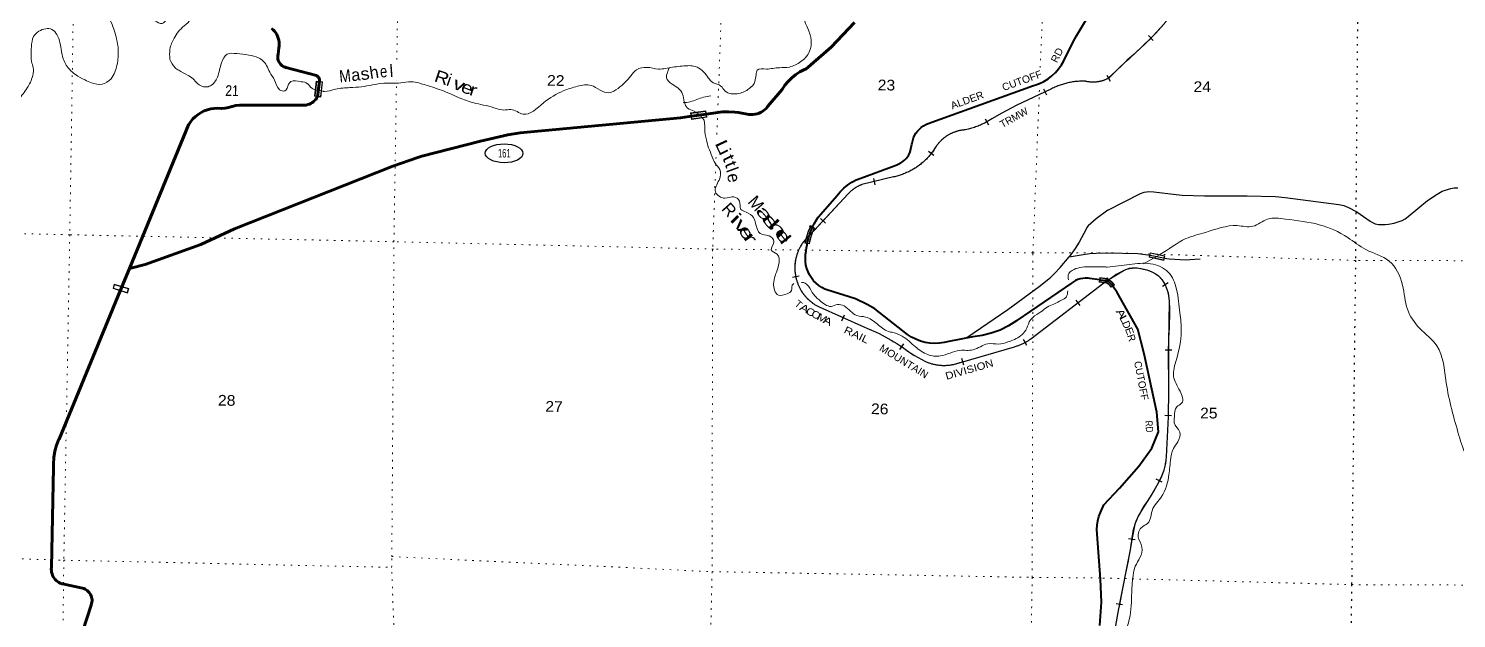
# Model space of a CAD drawing. Header units: feet. Extents: x -518066 to -250644, y -364975 to -177792.
# Drawn here: x -331735 to -308339, y -242172 to -232508 of the extents above; entities that cross this region are included whole.
import ezdxf
from ezdxf.enums import TextEntityAlignment as Align

# ---------------------------------------------------------------- set-up
doc = ezdxf.new("R2010")
doc.units = ezdxf.units.FT
doc.header["$LTSCALE"] = 80
doc.header["$PDMODE"] = 32
doc.header["$PDSIZE"] = 40
doc.linetypes.add('DOTTED', pattern=[1.5, 0.3, -1.2])
for name, color, linetype, lineweight in [('17', 7, 'Continuous', 25), ('23', 7, 'Continuous', 70), ('26', 7, 'Continuous', 40), ('29', 7, 'Continuous', 25), ('31', 7, 'Continuous', 13), ('34', 7, 'Continuous', 25), ('39', 7, 'Continuous', 13), ('41', 7, 'Continuous', 13), ('59', 7, 'Continuous', 13), ('6', 7, 'DOTTED', 25), ('61', 7, 'Continuous', 13), ('7', 7, 'DOTTED', 13)]:
    doc.layers.add(name, color=color, linetype=linetype, lineweight=lineweight)
doc.layers.add('27', color=7, linetype='Continuous')

msp = doc.modelspace()

# ---------------------------------------------------------------- linework, layer by layer
at = {"layer": '17'}
msp.add_ellipse((-323942.8, -234551.9), major_axis=(-309.24, 1), ratio=0.500121, dxfattribs=at)
at = {"layer": '23'}
for points in [[(-330082.76, -236439.75), (-330061.74, -236434.34), (-329822.53, -236372.78), (-328911.4, -236044.15), (-328358.85, -235789.81), (-325765.16, -234763.11), (-325358.68, -234620.07), (-325288.5, -234600.11), (-324332.46, -234350.59), (-323882, -234248.46), (-323681.62, -234218.67), (-321050.81, -233968.98), (-320911.56, -233950.82), (-320629.92, -233910.83), (-320365.8, -233874.77), (-320264.56, -233869.75), (-320163.34, -233875.34), (-320104.44, -233883.54), (-319933.95, -233914.29), (-319899.5, -233917.08), (-319864.93, -233916.26), (-319830.65, -233911.82), (-319797.01, -233903.83), (-319764.39, -233892.36), (-319733.16, -233877.55), (-319703.64, -233859.56), (-319676.16, -233838.57), (-319651.03, -233814.83), (-319628.51, -233788.6), (-319621.86, -233779.66), (-319388.33, -233506), (-319342.52, -233436.72), (-319289.71, -233372.62), (-319230.49, -233314.38), (-319165.52, -233262.66), (-319095.49, -233218.01), (-319021.17, -233180.92), (-319001.18, -233172.55), (-318582.06, -232812.42), (-318202.87, -232410.45)], [(-330082.76, -236439.75), (-329113.35, -234087.64), (-329109.19, -234080.45), (-329077.87, -234033.13), (-329041.77, -233989.34), (-329001.29, -233949.57), (-328956.88, -233914.24), (-328909.02, -233883.75), (-328858.23, -233858.43), (-328805.07, -233838.56), (-328750.13, -233824.35), (-328694, -233815.96), (-328637.3, -233813.49), (-328580.66, -233816.96), (-328569.23, -233816.63), (-328513.46, -233811.48), (-328458.52, -233800.53), (-328399.28, -233782.11), (-328338.45, -233769.98), (-328278.19, -233764.34), (-327329.58, -233764.16), (-327307.01, -233765.2), (-327235.23, -233763.89), (-327210.13, -233763.43), (-327185.23, -233760.43), (-327183.71, -233760.24), (-327158.26, -233754.39), (-327133.56, -233745.92), (-327109.88, -233734.91), (-327087.49, -233721.48), (-327066.62, -233705.79), (-327047.5, -233688), (-327030.35, -233668.32), (-327015.35, -233646.94), (-327008.01, -233634.51), (-327003.89, -233627.29), (-327002.67, -233624.12), (-326967.59, -233371.71), (-326966.83, -233362.37), (-326967.05, -233352.99), (-326968.25, -233343.69), (-326970.41, -233334.57), (-326973.52, -233325.72), (-326977.53, -233317.24), (-326982.41, -233309.24), (-326988.1, -233301.78), (-326994.54, -233294.96), (-327001.65, -233288.85), (-327009.37, -233283.52), (-327017.59, -233279.02), (-327519.14, -233146.82), (-327532.11, -233142.79), (-327549.34, -233135.68), (-327565.73, -233126.81), (-327581.11, -233116.27), (-327595.29, -233104.18), (-327608.14, -233090.67), (-327619.51, -233075.9), (-327629.27, -233060.02), (-327637.31, -233043.21), (-327643.56, -233025.64), (-327647.93, -233007.52), (-327650.38, -232989.05), (-327650.9, -232970.41), (-327649.46, -232951.83), (-327646.08, -232933.5), (-327636.19, -232823.04), (-327631.31, -232794.62), (-327628.96, -232761.94), (-327630.04, -232729.2), (-327634.54, -232696.75), (-327642.4, -232664.94), (-327653.55, -232634.13), (-327667.85, -232604.66), (-327685.16, -232576.84), (-327705.28, -232550.99), (-327727.99, -232527.38), (-327753.05, -232506.27)], [(-330915.29, -242595.81), (-330709.73, -241955.61), (-330707.42, -241949.68), (-330700.96, -241929.05), (-330696.69, -241907.86), (-330694.66, -241886.35), (-330694.88, -241864.73), (-330697.37, -241843.26), (-330702.09, -241822.17), (-330708.98, -241801.69), (-330717.98, -241782.03), (-330728.98, -241763.43), (-330741.87, -241746.08), (-330756.5, -241730.17), (-330772.72, -241715.88), (-330790.34, -241703.36), (-330809.17, -241692.75), (-330829.01, -241684.17), (-330849.63, -241677.71), (-331179.79, -241607.83), (-331189.98, -241604.61), (-331214.58, -241594.8), (-331238.02, -241582.47), (-331260.04, -241567.76), (-331280.41, -241550.82), (-331298.89, -241531.86), (-331315.29, -241511.06), (-331329.42, -241488.66), (-331341.14, -241464.91), (-331350.31, -241440.06), (-331356.83, -241414.39), (-331360.64, -241388.18), (-331361.68, -241361.72), (-331359.95, -241335.29), (-331324.26, -239692.59), (-331325.24, -239643.55), (-331319.25, -239538.09), (-331302.28, -239433.83), (-331274.49, -239331.91), (-331236.21, -239233.46), (-331234.2, -239233.49), (-330233.55, -236805.61), (-330082.76, -236439.75)]]:
    msp.add_lwpolyline(points, dxfattribs=at)
at = {"layer": '26'}
for p, q in [((-318887.68, -235760.07), (-318867.78, -235719.04)), ((-314186.85, -236626.34), (-314064.22, -236633.91))]:
    msp.add_line(p, q, dxfattribs=at)
for points in [[(-318799.06, -235599.63), (-318794.23, -235594.15), (-318489.93, -235248.79), (-318488.73, -235247.11), (-318437.08, -235182.52), (-318378.96, -235123.69), (-318315.01, -235071.26), (-318245.93, -235025.79), (-318172.47, -234987.8), (-318095.45, -234957.7), (-317535.29, -234749.11), (-317510.69, -234739.95), (-317485.29, -234729.85), (-317476.81, -234726.48), (-317443.37, -234709.03), (-317411.94, -234688.19), (-317382.86, -234664.17), (-317356.44, -234637.24), (-317332.99, -234607.71), (-317312.76, -234575.88), (-317295.96, -234542.11), (-317282.78, -234506.77), (-317260.77, -234402.43), (-317258.03, -234383.72), (-317248.56, -234341.44), (-317234.72, -234300.39), (-317216.66, -234261.01), (-317194.59, -234223.73), (-317168.74, -234188.97), (-317139.4, -234157.1), (-317106.89, -234128.46), (-317071.56, -234103.39), (-317033.81, -234082.14), (-316994.04, -234064.96), (-315270.6, -233440.07), (-315245.04, -233433.1), (-315170.03, -233406.89), (-315098.17, -233372.98), (-315030.24, -233331.75), (-314967, -233283.65), (-314909.13, -233229.19), (-314857.27, -233168.99), (-314811.99, -233103.7), (-314773.78, -233034.03), (-314618.01, -232726.88), (-314565.87, -232625.16), (-314401.09, -232353.29)], [(-318975.29, -236030.67), (-318957.08, -235948.4), (-318936.68, -235883.45), (-318887.68, -235760.07)], [(-318867.78, -235719.04), (-318863.4, -235710.01), (-318860.67, -235705.33)], [(-318860.67, -235705.33), (-318825.01, -235644.15), (-318799.06, -235599.63)], [(-318993.09, -236151.53), (-318985.86, -236102.69), (-318978.55, -236053.4), (-318975.29, -236030.67)], [(-314186.85, -236626.34), (-314346.62, -236603.48), (-314371.72, -236599.89), (-314396.62, -236598.81), (-314422.38, -236598.37), (-314462.97, -236601.94), (-314502.96, -236609.73), (-314541.92, -236621.65), (-314579.42, -236637.59), (-314615.05, -236657.35), (-314648.42, -236680.74), (-315542.31, -237293.34), (-315547.17, -237296.79), (-315677.39, -237379.07), (-315815.51, -237447.28), (-315959.99, -237500.69), (-316109.27, -237538.7), (-316261.7, -237560.9), (-316656.5, -237632.74), (-316731.07, -237651.91), (-316809.31, -237663.61), (-316888.34, -237667.07), (-316967.3, -237662.24), (-317045.33, -237649.19), (-317121.56, -237628.05), (-317195.17, -237599.06), (-317265.34, -237562.54), (-317331.31, -237518.88), (-317866.48, -237101.63), (-317991.52, -237028.22), (-318183, -236937.44), (-318656.45, -236790.74), (-318687.03, -236777.62), (-318738.22, -236750.45), (-318786.3, -236718.09), (-318830.73, -236680.87), (-318871.03, -236639.22), (-318906.75, -236593.58), (-318937.51, -236544.46), (-318962.96, -236492.4), (-318982.83, -236437.95), (-318996.9, -236381.73), (-319005.02, -236324.35), (-319007.09, -236266.43), (-319003.1, -236208.61), (-318993.29, -236152.69), (-318993.09, -236151.53)], [(-314114.77, -240308.51), (-313861.47, -240037.09), (-313541.48, -239678.41), (-313332.21, -239383.32), (-313222.37, -239117.16), (-313249.97, -238790.2), (-313454.06, -237836.03), (-313558.82, -237432.39), (-313899.17, -236831.25), (-313971.16, -236729.22), (-313987.13, -236705.39), (-314016.37, -236672.08), (-314039.65, -236650.95), (-314064.22, -236633.91)], [(-314182.25, -242288.18), (-314156.09, -241908.47), (-314169.77, -241528.11), (-314225.6, -240789), (-314225.73, -240787.91), (-314230.19, -240716.08), (-314227.12, -240644.18), (-314216.56, -240572.99), (-314198.61, -240503.3), (-314173.47, -240435.87), (-314114.77, -240308.51)]]:
    msp.add_lwpolyline(points, dxfattribs=at)
at = {"layer": '29'}
msp.add_line((-316359.92, -237571.01), (-315689.82, -237109.85), dxfattribs=at)
for points in [[(-314048.28, -235482.1), (-313518.27, -235208.48), (-313454.07, -235190.13), (-313381.71, -235179.93), (-313298.14, -235184.01), (-312931.27, -235224.79), (-312830.39, -235234.99), (-312466.57, -235249.26), (-311765.43, -235249.26), (-311305.83, -235257.42), (-311145.82, -235273.73), (-310265.33, -235387.92), (-310181.77, -235408.31), (-310109.41, -235436.86), (-309971.83, -235510.27), (-309753.75, -235665.24), (-309715.02, -235685.63), (-309670.18, -235706.02), (-309617.19, -235716.22), (-309564.2, -235720.3), (-309505.09, -235720.3), (-309450.06, -235714.18), (-309358.34, -235695.83), (-309291.08, -235673.4), (-309227.9, -235650.97), (-309181.02, -235624.46), (-309130.07, -235585.71), (-308814.15, -235322.67), (-308656.19, -235218.67), (-308570.58, -235173.81), (-308488.04, -235143.22), (-308429.95, -235126.91), (-308374.92, -235118.75), (-308317.85, -235114.67)], [(-314048.28, -235482.1), (-314242.13, -235624.42), (-314330.88, -235702.88), (-314370.61, -235741.08), (-314392.28, -235766.89), (-314401.05, -235781.35), (-314444.39, -235863.94), (-314522.82, -236008.48), (-314586.8, -236111.72), (-314684.43, -236250.32)], [(-315689.82, -237109.85), (-315178.61, -236733.22), (-314992.87, -236584.56), (-314922.7, -236522.61), (-314829.82, -236421.44), (-314684.43, -236250.32)], [(-314684.43, -236250.32), (-314455.23, -236208.76), (-314386.6, -236197.41), (-314343.26, -236192.24), (-314242.65, -236186.05), (-314057.96, -236179.64)], [(-314057.97, -236179.64), (-313559.02, -236194.38), (-313434.69, -236208.66), (-313359.28, -236218.85), (-313166.16, -236260.66), (-313113.17, -236271.87), (-313085.66, -236275.95), (-313043.36, -236280.03), (-312772.28, -236294.3), (-312707.06, -236292.26), (-312539.93, -236277.99)]]:
    msp.add_lwpolyline(points, dxfattribs=at)
at = {"layer": '31'}
for p, q in [((-313359.31, -236179.68), (-313115.02, -236232.79)), ((-313115.02, -236232.79), (-313130.95, -236306.08))]:
    msp.add_line(p, q, dxfattribs=at)
msp.add_lwpolyline([(-313130.95, -236306.08), (-313375.24, -236252.97), (-313359.31, -236179.68)], dxfattribs=at)
msp.add_lwpolyline([(-313353.19, -236189.19), (-313124.53, -236238.9), (-313137.06, -236296.56), (-313365.72, -236246.85)], close=True, dxfattribs=at)
at = {"layer": '34'}
for p, q in [((-313306.43, -232703.03), (-313383.99, -232624.17)), ((-314064.88, -233271.85), (-314010.4, -233368.11)), ((-315103.04, -233494.69), (-315056.18, -233594.88)), ((-316058.43, -233987.9), (-316004.76, -234084.61)), ((-316986.53, -234515.85), (-316899.85, -234584.55)), ((-317892.13, -234963.1), (-317866.1, -235070.6)), ((-318758.33, -235619.95), (-318677.31, -235695.25)), ((-319218.59, -236582.83), (-319110.26, -236560.52)), ((-313063.97, -236672.25), (-313157.31, -236731.61)), ((-314502.84, -237042.95), (-314570.17, -236955.19)), ((-318408, -237298.02), (-318363.01, -237196.98)), ((-317456.4, -237767.29), (-317394.85, -237675.39)), ((-315378.75, -237698.49), (-315430.9, -237600.94)), ((-316411.87, -238020.72), (-316442.72, -237914.5)), ((-313003.49, -237776.83), (-313114.09, -237777.67)), ((-313006.89, -238850.63), (-313117.47, -238848.05)), ((-313159, -239939.2), (-313257.49, -239888.85)), ((-313601.56, -240882.93), (-313710.97, -240866.72)), ((-313807.94, -241950.91), (-313916.64, -241930.45))]:
    msp.add_line(p, q, dxfattribs=at)
at = {"layer": '34', "lineweight": 13}
for p, q in [((-314984.47, -233501.17), (-315553.23, -233767.22)), ((-317562.98, -234938.44), (-318079.38, -235063.49)), ((-318306.87, -235216.58), (-319043.13, -236008.82)), ((-315309.64, -237591.28), (-314057.19, -236630.28)), ((-318781.65, -237070.24), (-318050.8, -237395.64)), ((-317239.31, -237859.75), (-317037.59, -237964.29)), ((-316465.51, -237977.87), (-315581.64, -237721.11))]:
    msp.add_line(p, q, dxfattribs=at)
at = {"layer": '34'}
for points in [[(-313132.78, -232434.89), (-313314.88, -232631.1), (-313504.75, -232817.83), (-313621.89, -232925.06), (-313738.28, -233033.05), (-313887.45, -233175.41), (-314018.36, -233300.35)], [(-314018.37, -233300.36), (-314044.85, -233323.25), (-314052.74, -233327.48), (-314060.69, -233331.57), (-314068.75, -233335.6), (-314076.87, -233339.43), (-314085.01, -233343.1), (-314093.26, -233346.69), (-314101.56, -233350.09), (-314109.9, -233353.33), (-314118.35, -233356.47), (-314126.79, -233359.41), (-314135.28, -233362.27), (-314143.88, -233364.94), (-314152.46, -233367.44), (-314161.12, -233369.8), (-314169.79, -233372.05), (-314178.56, -233374.11), (-314187.29, -233376.04), (-314196.12, -233377.78), (-314204.91, -233379.39), (-314213.78, -233380.87), (-314222.64, -233382.16), (-314231.54, -233383.28), (-314240.43, -233384.3), (-314249.39, -233385.12), (-314258.35, -233385.81), (-314267.29, -233386.32), (-314276.26, -233386.72), (-314285.23, -233386.88), (-314294.2, -233386.94), (-314303.13, -233386.85), (-314312.1, -233386.6), (-314321.06, -233386.17), (-314330.05, -233385.58), (-314338.98, -233384.9), (-314347.92, -233383.97), (-314356.82, -233382.92), (-314365.72, -233381.75), (-314374.56, -233380.41), (-314383.43, -233378.87), (-314392.25, -233377.23), (-314401.01, -233375.39), (-314409.76, -233373.47), (-314418.51, -233371.32), (-314420.14, -233370.91), (-314439.15, -233370.27), (-314458.18, -233370.06), (-314477.23, -233370.19), (-314496.39, -233370.53), (-314515.46, -233371.31), (-314534.43, -233372.43), (-314553.52, -233373.75), (-314572.52, -233375.51), (-314591.42, -233377.62), (-314610.44, -233380.04), (-314629.26, -233382.81), (-314648.09, -233385.78), (-314666.93, -233389.2), (-314685.56, -233392.95), (-314704.22, -233397.03), (-314722.77, -233401.34), (-314741.34, -233406.07), (-314759.7, -233411.04), (-314778.07, -233416.44), (-314796.24, -233422.08), (-314814.42, -233428.03), (-314832.39, -233434.32), (-314850.27, -233440.96), (-314868.04, -233447.8), (-314885.72, -233455.09), (-314903.31, -233462.61), (-314920.69, -233470.46), (-314937.96, -233478.53), (-314955.03, -233487.05), (-314972.01, -233495.79), (-314983.98, -233502.15), (-315552.74, -233768.2), (-315786.41, -233893.32), (-315951.93, -233986.76), (-315969.73, -233998.46), (-315987.75, -234009.71), (-316005.95, -234020.65), (-316024.4, -234031.46), (-316043.02, -234041.79), (-316061.74, -234051.74), (-316080.69, -234061.57), (-316099.82, -234070.92), (-316119.04, -234079.9), (-316138.57, -234088.64), (-316158.1, -234096.94), (-316177.76, -234105.04), (-316197.69, -234112.74), (-316217.63, -234119.99), (-316237.77, -234126.94), (-316257.94, -234133.62), (-316278.37, -234139.88), (-316298.74, -234145.82), (-316319.38, -234151.34), (-316339.96, -234156.54), (-316360.74, -234161.42)], [(-316360.74, -234161.42), (-316381.52, -234165.87), (-316395.19, -234168.58), (-316406.05, -234169.41), (-316416.75, -234170.47), (-316427.46, -234171.72), (-316438.2, -234173.09), (-316448.87, -234174.71), (-316459.46, -234176.5), (-316470.11, -234178.43), (-316480.67, -234180.61), (-316491.16, -234182.95), (-316501.7, -234185.49), (-316512.12, -234188.2), (-316522.51, -234191.04), (-316532.89, -234194.12), (-316543.13, -234197.39), (-316553.36, -234200.83), (-316563.52, -234204.39), (-316573.67, -234208.21), (-316583.68, -234212.13), (-316593.67, -234216.3), (-316603.53, -234220.6), (-316613.38, -234225.07), (-316623.09, -234229.71), (-316632.72, -234234.54), (-316642.29, -234239.49), (-316651.78, -234244.68), (-316661.2, -234249.99), (-316670.47, -234255.47), (-316679.69, -234261.08), (-316688.76, -234266.92), (-316697.76, -234272.88), (-316706.63, -234278.96), (-316715.41, -234285.22), (-316724.08, -234291.65), (-316732.65, -234298.27), (-316741.11, -234304.94), (-316749.42, -234311.83), (-316757.61, -234318.85), (-316765.72, -234326), (-316773.64, -234333.24), (-316781.48, -234340.73), (-316789.18, -234348.28), (-316796.7, -234355.99), (-316804.15, -234363.77), (-316811.45, -234371.77), (-316818.57, -234379.84), (-316825.56, -234388.02), (-316832.46, -234396.37), (-316839.12, -234404.83), (-316845.71, -234413.35), (-316852.1, -234422.04), (-316858.42, -234430.85), (-316864.49, -234439.7), (-316870.43, -234448.73), (-316876.23, -234457.81), (-316881.91, -234467.02), (-316883.43, -234469.64), (-316893.75, -234485.44), (-316904.35, -234500.92), (-316915.23, -234516.2), (-316926.34, -234531.47), (-316937.75, -234546.42), (-316949.38, -234561.09), (-316961.25, -234575.73), (-316973.44, -234590.06), (-316985.82, -234604.12), (-316998.54, -234618.1), (-317011.41, -234631.72), (-317024.47, -234645.22), (-317037.88, -234658.49), (-317051.46, -234671.4), (-317065.3, -234684.14), (-317079.26, -234696.68), (-317093.6, -234708.97), (-317107.98, -234720.97), (-317122.75, -234732.75), (-317137.56, -234744.21), (-317152.66, -234755.51), (-317167.91, -234766.44), (-317183.36, -234777.11), (-317198.95, -234787.58), (-317214.83, -234797.72), (-317230.84, -234807.65), (-317247.01, -234817.23), (-317263.29, -234826.6), (-317279.83, -234835.56), (-317296.48, -234844.31), (-317313.2, -234852.76), (-317330.13, -234860.95), (-317347.22, -234868.77), (-317364.53, -234876.34), (-317381.8, -234883.66), (-317399.32, -234890.58), (-317416.91, -234897.18), (-317434.62, -234903.59), (-317452.34, -234909.61), (-317470.35, -234915.3), (-317488.34, -234920.76), (-317506.43, -234925.76)], [(-317506.43, -234925.76), (-317524.55, -234930.62), (-317542.92, -234935.06), (-317561.19, -234939.17), (-317562.73, -234939.51), (-318079.07, -235064.55), (-318087.76, -235067.58), (-318096.36, -235070.82), (-318104.93, -235074.2), (-318113.51, -235077.7), (-318121.97, -235081.39), (-318130.34, -235085.21), (-318138.71, -235089.15), (-318146.96, -235093.26), (-318155.11, -235097.51), (-318163.27, -235101.93), (-318171.27, -235106.46), (-318179.24, -235111.1), (-318187.14, -235115.93), (-318194.88, -235120.88), (-318202.58, -235125.98), (-318210.19, -235131.17), (-318217.73, -235136.55), (-318225.14, -235142), (-318232.48, -235147.65), (-318239.69, -235153.37), (-318246.83, -235159.22), (-318253.84, -235165.2), (-318260.75, -235171.32), (-318267.56, -235177.52), (-318274.26, -235183.89), (-318280.87, -235190.35), (-318287.33, -235196.93), (-318293.71, -235203.59), (-318299.91, -235210.42), (-318306.06, -235217.32), (-319000.76, -235964.84)], [(-319001.89, -235966.06), (-319042.28, -236009.52), (-319049.54, -236019.57), (-319056.57, -236029.8), (-319063.42, -236040.14), (-319070.2, -236050.63), (-319076.71, -236061.23), (-319083, -236071.89), (-319089.23, -236082.7), (-319095.17, -236093.62), (-319100.91, -236104.6), (-319106.51, -236115.77), (-319111.85, -236126.96), (-319117.09, -236138.22), (-319122.09, -236149.66), (-319126.84, -236161.1), (-319131.41, -236172.68), (-319135.83, -236184.27), (-319140.01, -236196.04), (-319143.99, -236207.77), (-319147.76, -236219.67), (-319151.31, -236231.55), (-319154.7, -236243.55), (-319157.82, -236255.55), (-319160.74, -236267.63), (-319163.49, -236279.73), (-319165.98, -236291.95), (-319168.31, -236304.19), (-319170.37, -236316.45), (-319172.29, -236328.73), (-319173.89, -236341.05), (-319175.33, -236353.42), (-319176.57, -236365.74), (-319177.6, -236378.14), (-319178.37, -236390.54), (-319178.93, -236403.02), (-319179.35, -236415.42), (-319179.45, -236427.88), (-319179.35, -236440.3), (-319179.09, -236452.76), (-319178.6, -236465.11), (-319177.83, -236477.59), (-319176.92, -236489.99), (-319175.72, -236502.35), (-319174.41, -236514.69), (-319172.78, -236527.08), (-319170.97, -236539.34), (-319168.98, -236551.56), (-319166.75, -236563.86), (-319164.25, -236576.01), (-319161.65, -236588.16), (-319158.75, -236600.25), (-319155.69, -236612.37), (-319152.41, -236624.29), (-319148.87, -236636.23), (-319145.18, -236648.11), (-319141.31, -236659.93), (-319137.14, -236671.63), (-319132.82, -236683.34), (-319128.32, -236694.93), (-319123.57, -236706.42), (-319118.63, -236717.79), (-319113.51, -236729.13), (-319108.24, -236740.39), (-319102.69, -236751.51), (-319096.99, -236762.56)], [(-314060.14, -236636.74), (-313907.61, -236544.58), (-313782.44, -236468.95), (-313741.5, -236449.81), (-313696.51, -236435.89), (-313651.91, -236430.01), (-313626.05, -236428.16), (-313571.7, -236428.97), (-313516.64, -236437.19), (-313466.48, -236447.73), (-313410.87, -236462.46), (-313339.39, -236487.33), (-313277.56, -236518.3), (-313218.32, -236561.51), (-313165.37, -236619.43), (-313110.43, -236705.82), (-313059.89, -236838.35), (-313044.28, -236976.29), (-313052.26, -237318.37), (-313058.97, -237660.58), (-313058.08, -237778.35), (-313056.03, -238048.17), (-313054.42, -238435.71), (-313064.6, -238871.46), (-313083, -239307.12), (-313093.64, -239526.48), (-313107.45, -239635.37), (-313133.48, -239743.23), (-313173.24, -239847.09), (-313208.12, -239915.33), (-313248.22, -239993.78), (-313328.4, -240137.75), (-313482.48, -240376.17), (-313556.29, -240496.77), (-313611.01, -240626.56), (-313654.51, -240850), (-313687.83, -241074.91), (-313750.55, -241377.2), (-313812.45, -241679.69), (-313861.8, -241941.89), (-313875.24, -242013.27), (-313937.66, -242346.86)], [(-319096.99, -236762.56), (-319091.06, -236773.51), (-319084.98, -236784.39), (-319078.68, -236795.09), (-319072.22, -236805.71), (-319065.6, -236816.2), (-319058.73, -236826.61), (-319051.74, -236836.83), (-319044.54, -236847.04), (-319037.18, -236857), (-319029.61, -236866.93), (-319021.88, -236876.65), (-319014.01, -236886.29), (-319006.02, -236895.74), (-318997.77, -236905.11), (-318989.36, -236914.26), (-318980.88, -236923.29), (-318972.14, -236932.23), (-318963.34, -236940.95), (-318954.36, -236949.55), (-318945.14, -236957.95), (-318935.9, -236966.21), (-318926.49, -236974.33), (-318916.85, -236982.26), (-318907.17, -236990.04), (-318897.37, -236997.63), (-318887.34, -237005.04), (-318877.24, -237012.34), (-318867.02, -237019.37), (-318856.67, -237026.23), (-318846.18, -237033.01), (-318835.59, -237039.52), (-318824.92, -237045.81), (-318814.11, -237052.03), (-318803.19, -237057.98), (-318792.21, -237063.71), (-318781.18, -237069.25), (-318050.37, -237394.63), (-317998.82, -237415.05), (-317947.99, -237436.55), (-317897.52, -237458.94), (-317846.98, -237482.02), (-317797.18, -237506.19), (-317748.04, -237531.12), (-317698.83, -237556.76), (-317650.37, -237583.46), (-317602.55, -237610.93), (-317554.79, -237639.41), (-317507.95, -237668.54), (-317461.36, -237698.26), (-317415.22, -237729.17), (-317370.01, -237760.72), (-317325.16, -237793.17), (-317280.82, -237826.09), (-317216.49, -237864.47), (-317037.12, -237963.3), (-317025.06, -237968.51), (-317012.92, -237973.42), (-317000.67, -237978.12), (-316988.31, -237982.71), (-316975.9, -237987.01), (-316963.45, -237991.06), (-316950.88, -237995.02), (-316938.27, -237998.65), (-316925.63, -238002.06), (-316912.83, -238005.29), (-316900.07, -238008.25), (-316887.26, -238011.07), (-316874.33, -238013.62), (-316861.44, -238015.9), (-316848.45, -238017.97), (-316835.49, -238019.88), (-316822.4, -238021.51), (-316809.38, -238022.94), (-316796.25, -238024.09), (-316783.19, -238025.05), (-316770.05, -238025.8), (-316756.95, -238026.29), (-316743.83, -238026.53), (-316730.71, -238026.61), (-316717.55, -238026.38), (-316704.38, -238025.99), (-316691.28, -238025.32), (-316678.18, -238024.49), (-316665.09, -238023.32), (-316652.02, -238021.99), (-316639.02, -238020.46), (-316626, -238018.69), (-316613.03, -238016.64), (-316600.04, -238014.38), (-316587.15, -238011.97), (-316574.28, -238009.24), (-316561.48, -238006.29), (-316548.7, -238003.18), (-316536.06, -237999.85), (-316523.38, -237996.2), (-316510.79, -237992.44), (-316498.33, -237988.38), (-316485.9, -237984.2), (-316473.49, -237979.7), (-316465.9, -237976.84)], [(-316465.82, -237976.81), (-315581.93, -237720.05), (-315568.6, -237716.52), (-315555.44, -237712.72), (-315542.34, -237708.68), (-315529.2, -237704.47), (-315516.22, -237699.97), (-315503.36, -237695.27), (-315490.48, -237690.4), (-315477.75, -237685.23), (-315465.16, -237679.87), (-315452.55, -237674.25), (-315440.14, -237668.45), (-315427.78, -237662.48), (-315415.5, -237656.23), (-315403.44, -237649.76), (-315391.42, -237643.08), (-315379.53, -237636.27), (-315367.7, -237629.15), (-315356.08, -237621.92), (-315344.54, -237614.38), (-315333.18, -237606.73), (-315321.89, -237598.85), (-315310.81, -237590.79), (-315310.31, -237590.41), (-314116.42, -236674.34)]]:
    msp.add_lwpolyline(points, dxfattribs=at)
at = {"layer": '34', "lineweight": 13}
for centre, radius, start, end in [((-314463.04, -234463.34), 1094.38, 87.74564, 118.45466), ((-314292.73, -232873), 512.85, 255.63227, 299.83689), ((-308478.72, -247162.64), 15148.8, 117.83982, 119.56152), ((-316351.92, -234785.19), 619.23, 94.02073, 149.30102), ((-316627.45, -232971.14), 1218.66, 280.9796, 303.63103), ((-317789.09, -233886.29), 1076.17, 282.12864, 327.21291), ((-317907.44, -235564.55), 529.74, 108.93932, 138.93821), ((-318467.01, -236429.81), 713.55, 143.84341, 243.835), ((-319201.2, -240348.59), 3169.12, 51.7522, 68.71531), ((-315778.88, -236958.02), 788.17, 284.49211, 306.53778), ((-316735, -237274), 753.7, 246.3299, 290.95043)]:
    msp.add_arc(centre, radius, start, end, dxfattribs=at)
for points in [[(-313962, -229448.76), (-313608.19, -229453.57), (-312855.94, -229295.6), (-312375.15, -229320.27), (-312148.01, -229557.96), (-312089.2, -229926.94), (-312307.09, -230395.97), (-312567.35, -230874.67), (-312709.74, -231445.07), (-312847.68, -231971.23), (-313131.95, -232435.61), (-313503.99, -232818.63), (-313737.53, -233033.85), (-314035.84, -233318.56)], [(-314033.44, -236619.32), (-313782.93, -236467.96), (-313410.53, -236461.41), (-313164.49, -236618.76), (-313043.18, -236976.24), (-313057.87, -237660.59), (-313053.32, -238435.72), (-313081.9, -239307.17), (-313132.43, -239743.56), (-313327.46, -240138.32), (-313609.95, -240626.88), (-313686.75, -241075.1), (-313811.37, -241679.9), (-313936.59, -242347.1), (-314093.9, -243001.92), (-314161.78, -243455.6)]]:
    msp.add_spline(points, degree=3, dxfattribs=at)
at = {"layer": '39'}
msp.add_line((-313467.2, -236360.24), (-313201.7, -236212.52), dxfattribs=at)
msp.add_lwpolyline([(-326910.22, -233535.34), (-326933.89, -233530.35), (-327055.46, -233504.74)], dxfattribs=at)
for points in [[(-335016.39, -238691.56), (-335028.71, -238588.78), (-335045.02, -238483.91), (-335031.01, -238367.49), (-335005.33, -238273.38), (-334943.75, -238193.95), (-334870.77, -238152.94), (-334713.23, -238099.25), (-334600.23, -238066.95), (-334496.46, -237986.21), (-334437.98, -237852.43), (-334433.47, -237703.66), (-334460.81, -237538.27), (-334456.36, -237393.53), (-334454.25, -237387.53), (-334438.81, -237305.32), (-334428.28, -237156.66), (-334385.2, -237103.07), (-334268.81, -236988.35), (-334227.95, -236946.8), (-334174.91, -236897.4), (-334119.14, -236805.81), (-334072.85, -236679.87), (-334052.34, -236535.39), (-334056.16, -236404.59), (-334076.94, -236207.13), (-334110.77, -236069.79), (-334119.8, -235890.62), (-334119.3, -235741.79), (-334103.19, -235619.36), (-334054.95, -235497.48), (-333832.43, -235400.63), (-333722.04, -235404.48), (-333617.14, -235376.07), (-333415.1, -235303.01), (-333286.53, -235180.46), (-333268.89, -234967.55), (-333388.3, -234784.53), (-333517.62, -234593.29), (-333558.13, -234375.39), (-333587.91, -234236.11), (-333585.91, -234117.47), (-333558.61, -233926.84), (-333504.14, -233792.99), (-333450.43, -233584.71), (-333435.06, -233506.52), (-333415.13, -233396.23), (-333389.86, -233326.25), (-333243.86, -233242.2), (-333105.37, -233246.53), (-332954.93, -233375.76), (-332858.96, -233520.17), (-332800.84, -233645.85), (-332717.05, -233798.1), (-332586.25, -233900.86), (-332400.49, -233960.28), (-332172.52, -233897.72), (-331920.07, -233692.75), (-331772.31, -233504.14), (-331674.67, -233310.67), (-331654.3, -233174.24), (-331678.7, -233073.26), (-331688.29, -232807.6), (-331651.32, -232639.26), (-331452.34, -232509.84), (-331354.14, -232521.54), (-331269.24, -232607.43), (-331195.55, -232882.21), (-331130.71, -233086.45), (-331065.92, -233174.02), (-330962.98, -233262.23), (-330809.82, -233349.27), (-330706.18, -233395.25), (-330529.89, -233420.32), (-330383.78, -233330.24), (-330285.5, -233098.56), (-330265.31, -232853.51), (-330292.45, -232676.06), (-330372.6, -232427.32), (-330458.43, -232277.04), (-330528.6, -232151.16), (-330511.77, -231986.51), (-330381.48, -232000.76), (-330228.32, -232087.8), (-330039.37, -232195.55), (-329925.89, -232253.76), (-329774.7, -232338.76), (-329664.96, -232380.82), (-329547.19, -232423.01), (-329469.76, -232355.92), (-329371.36, -232236.88), (-329142.4, -232234.68), (-329090.26, -232358.24), (-329186.45, -232465.25), (-329350.44, -232663.65), (-329417.76, -232845.56), (-329420.57, -233012.45)], [(-326910.22, -233535.34), (-326889.15, -233537.5), (-326705.79, -233500.34), (-326468.42, -233476.15), (-326281.41, -233461.17), (-325914.99, -233404.94), (-325637.75, -233397.51), (-325464.73, -233378.27), (-325218.71, -233436.69), (-324935.13, -233529.94), (-324799.57, -233588.52), (-324652.02, -233651.33), (-324406.42, -233733.88), (-324238.36, -233770.88), (-324068.46, -233817.97), (-323946.41, -233844.15), (-323833.78, -233833.96), (-323632.24, -233909.74), (-323297.81, -233726.26), (-322973.22, -233530.55), (-322738.96, -233452), (-322515.85, -233439.64), (-322370.55, -233516.49), (-322224.68, -233559.15), (-322074.87, -233487.24), (-321864.57, -233281.57), (-321772.54, -233182.54), (-321603.19, -233143.13), (-321412.88, -233170.45), (-321181.47, -233142.13), (-320934.04, -233116.1), (-320837.74, -233121.73), (-320633.3, -233263.93), (-320558.64, -233361.73), (-320519.03, -233394.57), (-320389.42, -233449.03), (-320326.5, -233528.53), (-320096.27, -233570.59), (-320003.39, -233539.97), (-319932.34, -233494.89), (-319913.97, -233477.1), (-319865.15, -233439.7), (-319835.92, -233373.81), (-319814.05, -233267.57), (-319794.67, -233189.45), (-319645.77, -233171.83), (-319541.14, -233159.5), (-319432.53, -233149.24), (-319267.67, -233137.92), (-319079.41, -233048.54), (-318950.5, -232905.88), (-318912.37, -232787.85), (-318929.47, -232610.56), (-318965.88, -232507.37), (-319011.32, -232343.69), (-318909.25, -232244.83), (-318735.81, -232320.14), (-318519.85, -232374.03), (-318384.7, -232338.07), (-318353.63, -232199.91)], [(-329420.57, -233012.45), (-329334.5, -233148.65), (-329274.99, -233191.89), (-329131.73, -233270.71), (-329040.4, -233332.58), (-328967.34, -233406.21), (-328831.77, -233464.8), (-328755.15, -233445.97), (-328640.29, -233303.07), (-328574.13, -233070.85), (-328479.38, -232929.63), (-328324.56, -232918.14), (-328128.16, -232941.53), (-327966.26, -232986.48), (-327833.82, -233111.39), (-327783.48, -233222.85), (-327705.32, -233350.88), (-327621.63, -233509.16), (-327535.65, -233530.71), (-327473.52, -233419.12), (-327436.68, -233377.49), (-327270.02, -233378.27), (-327162.15, -233412.25), (-327128.7, -233453.04), (-327055.46, -233504.74)], [(-321265.17, -233223.2), (-321282.75, -233313.42), (-321188.15, -233419.59), (-321090.86, -233485.58), (-321020.18, -233581.3), (-320992.17, -233706.47), (-320935.75, -233814.02), (-320826.11, -233862.11), (-320696.28, -233970.95)], [(-321265.17, -233223.2), (-321255.58, -233195.28), (-321244.37, -233164.86), (-321236.36, -233149.65)], [(-320696.28, -233970.95), (-320691.46, -233974.99), (-320656.33, -234154.59), (-320629.19, -234332.04), (-320593.18, -234459.36), (-320533.42, -234607.19), (-320487, -234712.56), (-320406.42, -234816.49), (-320421.37, -234989.21), (-320480.87, -235183.32), (-320323.96, -235286.52), (-320177.01, -235264.84), (-320087.82, -235334.71), (-320061.98, -235469.91), (-319978.38, -235513.54), (-319857.44, -235606.08), (-319792.43, -235800.26), (-319749.32, -235863.33), (-319601.37, -235902.01), (-319522.66, -235997.86), (-319565.11, -236133.92), (-319467.92, -236205.94), (-319438.14, -236345.23), (-319474.57, -236481.39), (-319502.02, -236561.39), (-319526.24, -236687.7), (-319511.97, -236794.54), (-319445.07, -236876.11), (-319306.11, -236852.29), (-319234.96, -236801.18), (-319209.05, -236693), (-319196.17, -236685.33)], [(-313201.7, -236212.52), (-313196.75, -236209.77), (-312771.57, -235950.06), (-312452.58, -235848.38), (-311932.23, -235736.53), (-311674.71, -235747.02), (-311432.06, -235630.53), (-311140.21, -235629.26), (-310585.61, -235721.07), (-310120.7, -235930.81), (-309822.74, -236128.91), (-309440.15, -236317.74), (-309222.56, -236710.36), (-309141.89, -237107.73), (-308943.63, -237417.62), (-308660.63, -237706.17), (-308505.47, -238309.59), (-308298.5, -239173.2), (-308167.14, -239532.79), (-307789.22, -239995.37), (-307445.59, -240258.32), (-307142.9, -240383.99), (-307070.43, -240590.02), (-306716.88, -240867.16), (-306237.53, -241455.52), (-305964.17, -241907.05), (-305668.21, -242519.85), (-305435.82, -242630.76), (-304854.8, -242696.64), (-304416.04, -242904.12), (-304080.09, -243128.75), (-303640.31, -243024.19), (-303383.01, -243056.82), (-302973, -243324.43), (-302376.98, -243710.56), (-301698.75, -243922.31), (-300842.27, -244224.33), (-300495.07, -244326.26), (-300172.62, -244490.37), (-299750.08, -244502.41), (-299555.53, -244572.7), (-299283.63, -244760.48), (-299055.79, -244925.71), (-298820.25, -245127.24), (-298408.2, -245390.84), (-297723.4, -245755.66), (-297219.54, -245891.28), (-296865.64, -246132.18), (-296362.85, -246378.52), (-295762.44, -246728.45), (-295362.31, -246975.83), (-294962.33, -247239.31), (-294337.85, -247597.53), (-293863.36, -247855.68), (-293597.94, -248089.7), (-293283.78, -248277.89), (-293016.73, -248342.82), (-292865.18, -248489.2), (-292612.72, -248813.7), (-292385.41, -249033.28), (-292001.43, -249286.54), (-291556.17, -249445.77), (-291423.75, -249489.3), (-291264.1, -249629.72), (-291003.48, -249734.85), (-290853.5, -249834.92), (-290517.43, -250047.47), (-290284.22, -250281.19), (-290297.42, -250605.19), (-290343.24, -250763.8), (-290354.01, -250836.18), (-290280.5, -250935.52), (-290020.68, -251330.55), (-289839.14, -251497.35), (-289513.72, -251770.19), (-289294.6, -252003.78), (-289254.23, -252199.45), (-289169.84, -252421.7), (-289153.12, -252772.15), (-289131.27, -253217.28), (-289010.15, -253387.53), (-288658.06, -253608.29), (-288481.43, -253865.63), (-288421.96, -254166.17), (-288284.25, -254493.61), (-288128.93, -254873.56), (-287973.48, -255239.42)], [(-314697.91, -236623.06), (-314689.92, -236521.15), (-314634.83, -236469.77), (-314511.56, -236423.56), (-314348.71, -236412.2), (-314246.33, -236413.91), (-314121.76, -236409.96), (-314061.05, -236418.03)], [(-314061.07, -236418.03), (-313693.47, -236374.19), (-313349.17, -236361.33), (-313060.69, -236498.94), (-312926.55, -236780.05), (-312869.91, -237165.11), (-312846.72, -237471.33), (-312927.64, -237929.58), (-312972.58, -238204.97), (-312868.26, -238447.54), (-312842.02, -238647.09), (-312921.08, -238704.73), (-312958.9, -238869.46), (-312961.85, -238966.06), (-312872.76, -239117.89), (-312904.49, -239276.64), (-312976.04, -239390.72), (-313024.2, -239583.53), (-313055.01, -239855.02), (-313205.54, -240226.04), (-313297.23, -240341.94), (-313342.84, -240478.41), (-313380.19, -240594.82), (-313471.42, -240662.41), (-313532.4, -240724.24), (-313551.57, -240832.78), (-313492.83, -241002.44), (-313524.7, -241175.28), (-313600.55, -241317.5), (-313638.22, -241466.12), (-313661.55, -241796.07), (-313714.2, -242244.51), (-313798.22, -242606.1), (-313659.92, -242873.15), (-313439.9, -243428.86), (-313321.55, -243677.6), (-313045.88, -243891.6), (-312770.09, -244093.51), (-312665.4, -244505.19), (-312558.06, -244850.47), (-312389.06, -245065.46), (-311910.89, -245359.89), (-311649.52, -245595.89), (-311535.77, -245902.97), (-311419.61, -246377.17), (-311326.43, -246730.37), (-311383.7, -247031.81), (-311366.37, -247319.86), (-311246.69, -247639.08), (-311146.89, -247931.94), (-311129.48, -248211.94), (-311027.05, -248442.41), (-310894.21, -248856.37), (-310964.06, -249210.04), (-310953.98, -249415.48), (-310934.95, -249448.08)], [(-319069.94, -236666.31), (-319012, -236678.19), (-318913.62, -236798.51), (-318831.17, -236910.51), (-318773.76, -236959.75), (-318586.68, -237059.42), (-318479.74, -237029.02), (-318369.69, -237052.99), (-318161.51, -237211.35), (-318019.31, -237233.84), (-317832.46, -237347.59), (-317645.75, -237469.38), (-317571.78, -237488.72), (-317418.18, -237549.61), (-317204.21, -237722.15), (-317001.5, -237848.23), (-316795.06, -237871.79), (-316478.25, -237780.54), (-316259.23, -237772.14), (-316018.6, -237673.58), (-315843.95, -237676.5), (-315686.75, -237642.92), (-315480.22, -237541.78), (-315396.32, -237448.65), (-315337.84, -237314.86), (-315282.35, -237239.36), (-315146.32, -237151.12), (-315046.6, -237072.33), (-314935.3, -237021.9), (-314809.75, -236959.63), (-314730.44, -236900.62), (-314707.03, -236807.51)], [(-327439.77, -245608.62), (-327448.8, -245548.13), (-327456.94, -245435.35), (-327453.64, -245358.98), (-327412.61, -245307.37), (-327327.28, -245248.45), (-327265.5, -245156.96), (-327227.19, -245028.87), (-327182.8, -244896.87), (-327163.24, -244808.69), (-327158.83, -244665.96), (-327179.19, -244563.04), (-327236.88, -244411.22), (-327285.95, -244344.02), (-327342.37, -244236.48), (-327372.23, -244101.22), (-327375.98, -243966.39), (-327369.12, -243797.55), (-327379.2, -243680.72), (-327469.52, -243558.53), (-327624.69, -243471.46), (-327874, -243370.74), (-328065.48, -243293.12), (-328287.33, -243231.08), (-328525.35, -243174.81), (-328667.68, -243160.36), (-328805.69, -243127.88), (-329000.76, -243144.74), (-329363.2, -243203.04), (-329473.76, -243209.24), (-329725.27, -243239.23), (-329970.74, -243267.31), (-330105.75, -243295.22), (-330258.69, -243314.79), (-330349.64, -243349.48), (-330429.05, -243414.52), (-330482.03, -243459.9), (-330553.28, -243517.04), (-330719.55, -243612.82), (-330847.11, -243675.05), (-330961.95, -243697.26), (-331056.54, -243709.76), (-331132.49, -243688.38), (-331190.06, -243649.2), (-331265.54, -243599.67), (-331384.3, -243497.11), (-331498.32, -243471.07), (-331783.76, -243488.42), (-331861.21, -243436.84), (-332006.24, -243343.91), (-332140.79, -243225), (-332241.31, -243112.69), (-332338.8, -243058.77), (-332448.74, -243028.77), (-332598.33, -242967.94), (-332638.21, -242951.18), (-332702.39, -242827.42), (-332734.69, -242718.26), (-332756.92, -242607.26), (-332786.94, -242482.06), (-332819.04, -242360.84), (-332847.73, -242275.88), (-332879.72, -242148.63), (-332876.19, -242058.18), (-332868.82, -241977.84), (-332862.08, -241935.72), (-332837.32, -241895.9)]]:
    msp.add_spline(points, degree=3, dxfattribs=at)
at = {"layer": '59'}
for p, q in [((-330329.72, -236696.94), (-330090.2, -236768.54)), ((-330090.2, -236768.54), (-330111.68, -236840.4))]:
    msp.add_line(p, q, dxfattribs=at)
for points in [[(-326916.88, -233380.9), (-326945.36, -233629.27), (-327049.68, -233617.31), (-327021.19, -233368.94)], [(-326925.73, -233387.93), (-327014.15, -233377.79), (-327040.82, -233610.27), (-326952.39, -233620.41)], [(-320886.34, -233891.23), (-320638.9, -233855.55), (-320623.91, -233959.48), (-320871.35, -233995.16)], [(-320645.67, -233864.6), (-320877.28, -233898), (-320864.57, -233986.1), (-320632.96, -233952.7)], [(-330100.15, -236773.91), (-330324.34, -236706.89), (-330341.24, -236763.42), (-330117.05, -236830.44)]]:
    msp.add_lwpolyline(points, close=True, dxfattribs=at)
msp.add_lwpolyline([(-330111.68, -236840.4), (-330351.2, -236768.8), (-330329.72, -236696.94)], dxfattribs=at)
for centre, radius, start, end in [((-321060.48, -233045.22), 680.87, 274.33208, 293.7401), ((-320406.53, -234653.02), 1055.27, 98.24572, 111.09655)]:
    msp.add_arc(centre, radius, start, end, dxfattribs=at)
at = {"layer": '6'}
msp.add_lwpolyline([(-309870.26, -226989.65), (-309949.73, -230963.82), (-309993.52, -236306.47), (-310057.15, -241618.74), (-310131.95, -246838.29), (-310171.25, -252132.66), (-310278.82, -257410.28), (-310338.72, -261457.06)], dxfattribs=at)
at = {"layer": '61'}
for p, q in [((-318924.33, -235743.32), (-318856.12, -235774.5)), ((-318920.37, -235753.92), (-318866.71, -235778.45)), ((-318939.44, -236037.49), (-319013.12, -236023.47)), ((-318945.82, -236028.13), (-319003.78, -236017.1)), ((-314190.14, -236661.23), (-314179.51, -236586.99)), ((-314064.84, -236679.16), (-314190.14, -236661.23)), ((-314179.51, -236586.99), (-314063.81, -236603.79)), ((-314064.71, -236669.79), (-314063.93, -236612.55)), ((-313998.71, -236746.94), (-313942.13, -236712.94)), ((-313952.98, -236710.13), (-313996.56, -236736.32))]:
    msp.add_line(p, q, dxfattribs=at)
msp.add_lwpolyline([(-314063.97, -236612.57), (-314172.73, -236596.05), (-314181.09, -236654.44), (-314064.76, -236669.82)], close=True, dxfattribs=at)
for centre, radius, start, end in [((-317848.74, -236238.34), 1184.04, 155.28136, 169.55555), ((-317848.74, -236238.34), 1176.04, 155.67502, 169.1568), ((-317848.74, -236238.34), 1117.04, 155.68776, 169.15311), ((-317848.74, -236238.34), 1109.04, 155.28135, 169.55554), ((-314177.23, -236853.23), 207.2, 30.90252, 57.15114), ((-314177.23, -236853.23), 215.2, 32.90841, 58.47576), ((-314177.23, -236853.23), 266.02, 32.54399, 64.79063), ((-314177.23, -236853.23), 274.02, 30.90252, 65.54791)]:
    msp.add_arc(centre, radius, start, end, dxfattribs=at)
for p in [(-318920.37, -235753.92), (-314063.93, -236612.55)]:
    msp.add_point(p, dxfattribs=at)
at = {"layer": '7'}
msp.add_line((-313365.88, -236201.42), (-314057.97, -236179.86), dxfattribs=at)
for points in [[(-330922.64, -226696.52), (-330976.99, -230635.14), (-331059.36, -235885.46), (-331157.16, -241218), (-331224.17, -246543.8)], [(-325700.99, -233016.4), (-325664.59, -230697.79), (-325618.5, -226772.82)], [(-320329.21, -230192.23), (-320331.76, -230859.35), (-320459.35, -234312.6)], [(-315157.97, -233146.57), (-315069.59, -230923.17), (-315069.63, -230915.66)], [(-325973.14, -246637.55), (-325688.97, -243954.36), (-325785.45, -241335.95), (-325782.47, -241159), (-325747.84, -236000.4), (-325706.35, -233357.68)], [(-315632.5, -264059.3), (-315599.03, -262490.91), (-315545.76, -257179.76), (-315376.26, -251882.62), (-315387.09, -246800.65), (-315289.81, -241499.33), (-315278.6, -236181.44), (-315166.68, -233365.73)], [(-320470.44, -234612.84), (-320526.51, -236130.37), (-320535.42, -241405.61), (-320651.26, -246755.69)], [(-314057.97, -236179.86), (-315278.6, -236181.44), (-320512.7, -236120.09), (-325747.84, -236000.4), (-331059.36, -235885.46), (-336391.12, -235780.25), (-341274.18, -235740.86), (-345458.85, -235551.75)], [(-282653.67, -236573.83), (-283594.18, -236600.21), (-288793.37, -236647.72), (-294091.2, -236490.96), (-299449.14, -236512.81), (-304758.52, -236320.34), (-309993.52, -236306.47), (-313240.1, -236205.34)], [(-332441.2, -241178.38), (-331157.16, -241218), (-325785.45, -241335.95)], [(-325782.47, -241159), (-320535.42, -241405.61), (-315289.81, -241499.33), (-314131.3, -241510.43)], [(-314131.3, -241510.43), (-310057.15, -241618.74), (-304830.23, -241636.55), (-299423.75, -241777.59), (-294137.03, -241835.6), (-288816.72, -241958.35), (-283573.46, -241931.39), (-282720.1, -241939.41)]]:
    msp.add_lwpolyline(points, dxfattribs=at)

# ---------------------------------------------------------------- texts
at = {"layer": '17', "width": 0.55}
msp.add_text('161', height=140, dxfattribs=at).set_placement((-323939.9, -234620.21), align=Align.CENTER)
at = {"layer": '27'}
for s, rotation, width, p in [('RD', 63.108, 1.05, (-314885.11, -233079.21)), ('CUTOFF', 19.93, 1.05, (-315758.71, -233532.61)), ('ALDER', 19.93, 1.05, (-316599.77, -233832.51)), ('RD', 275.616, 0.85, (-313441.39, -238935.85))]:
    msp.add_text(s, height=120, rotation=rotation, dxfattribs=dict(at, width=width)).set_placement(p)
for s, rotation, width, p in [('A', 302.779, 1.45, (-313882.81, -237207.92)), ('L', 298.541, 1.5, (-313836.84, -237300.2)), ('D', 292.36, 1.05, (-313799.23, -237382.85)), ('E', 291.519, 1.15, (-313749.97, -237486.97))]:
    msp.add_text(s, height=120, rotation=rotation, dxfattribs=dict(at, width=width)).set_placement(p, align=Align.CENTER)
for s, rotation, p in [('R', 287.515, (-313718.97, -237593.64)), ('CUTOFF', 280.931, (-313560.23, -238288.17))]:
    msp.add_text(s, height=120, rotation=rotation, dxfattribs=at).set_placement(p, align=Align.CENTER)
at = {"layer": '34'}
for s, rotation, p in [('TRMW', 29.446, (-315777.68, -234141.03)), ('T', 320.329, (-319196.35, -237039.28))]:
    msp.add_text(s, height=120, rotation=rotation, dxfattribs=at).set_placement(p)
for s, rotation, width, p in [('A', 331.225, 1.4, (-319115.65, -237108.74)), ('C', 333.437, 1.25, (-319014.1, -237172.9)), ('O', 333.437, 1.15, (-318922.74, -237220.63)), ('M', 333.434, 1.2, (-318829.32, -237270.42)), ('A', 333.261, 1.35, (-318730.11, -237320.03)), ('RAIL', 334.348, 1.2, (-318386.94, -237487.13)), ('MOUNTAIN', 328.358, 1.05, (-317805.58, -237774.75)), ('DIVISION', 16.072, 1.15, (-316693.14, -238263.45))]:
    msp.add_text(s, height=120, rotation=rotation, dxfattribs=dict(at, width=width)).set_placement(p)
at = {"layer": '41'}
for s, rotation, width, p in [('M', 5.691, 0.85, (-326633.88, -233391.47)), ('s', 8.673, 1.1, (-326282.12, -233355.99)), ('e', 4.276, 0.8, (-325969.64, -233311.56)), ('R', 341.259, 1.2, (-325102.97, -233366.95)), ('v', 336.752, 1.35, (-324802.86, -233478.13)), ('e', 338.413, 1.25, (-324668.69, -233535.65)), ('r', 342.538, 1.25, (-324526.99, -233591.33)), ('L', 294.976, 1.4, (-320494.06, -234387.59)), ('i', 296.566, 1.2, (-320430.2, -234537.81)), ('t', 295.341, 1.25, (-320371.8, -234627.38)), ('t', 292.702, 1.15, (-320332.39, -234728.61)), ('i', 314.996, 1.9, (-320256.98, -235647.38)), ('a', 308.142, 1.85, (-319834.87, -235496.09)), ('s', 309.334, 2.1, (-319739.87, -235621.83)), ('v', 305.404, 1.8, (-320193.11, -235707.97)), ('e', 302.731, 1.55, (-320117.4, -235805.28)), ('h', 314.434, 2.1, (-319640.93, -235741.32)), ('e', 307.7, 1.75, (-319529.7, -235857.52)), ('r', 305.174, 1.85, (-320034.1, -235929.18)), ('l', 308.855, 1.55, (-319437.29, -235993.61))]:
    msp.add_text(s, height=200, rotation=rotation, dxfattribs=dict(at, width=width)).set_placement(p)
for s, rotation, p in [('a', 6.583, (-326437.6, -233371.23)), ('h', 8.772, (-326132.52, -233334.78)), ('l', 4.372, (-325812.15, -233301.25)), ('i', 340.775, (-324901.9, -233436.19)), ('l', 290.165, (-320308.55, -234826.97)), ('e', 281.683, (-320292.51, -234899.54)), ('R', 311.723, (-320393.41, -235470.88)), ('M', 310.947, (-319962.33, -235352.67))]:
    msp.add_text(s, height=200, rotation=rotation, dxfattribs=at).set_placement(p)
at = {"layer": '7'}
for s, width, p in [('21', 0.85, (-328512.69, -233610.26)), ('22', 1.1, (-323240.59, -233442.95)), ('23', 1.1, (-317822.63, -233518.55)), ('28', 1.1, (-328632.71, -238684.15)), ('27', 1.1, (-323268.64, -238784.7)), ('26', 1.1, (-317932.82, -238824.25))]:
    msp.add_text(s, height=175, rotation=359.042, dxfattribs=dict(at, width=width)).set_placement(p)
at = {"layer": '7', "width": 1.1}
for s, p in [('24', (-312646.97, -233547.38)), ('25', (-312539.35, -238895.62))]:
    msp.add_text(s, height=175, dxfattribs=at).set_placement(p)

doc.saveas('drawing.dxf')
